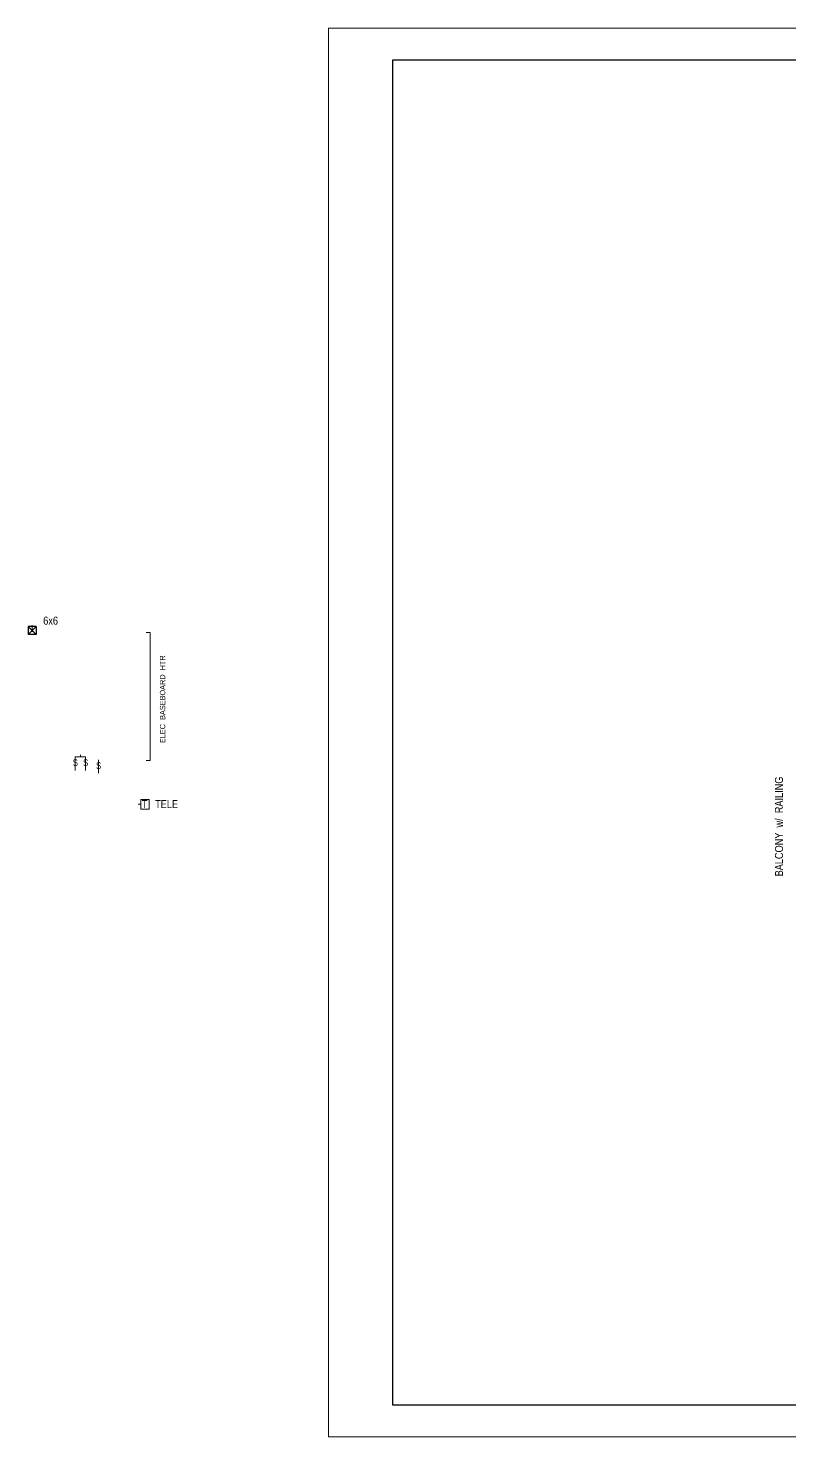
# Model space of a CAD drawing. Header units: inches. Extents: x 3832 to 5979, y 959 to 2015.
# Drawn here: x 3832 to 4403, y 959 to 2015 of the extents above; entities that cross this region are included whole.
import ezdxf

# ---------------------------------------------------------------- set-up
doc = ezdxf.new("R2010")
doc.units = ezdxf.units.IN
doc.header["$MEASUREMENT"] = 0
for name, color, linetype, lineweight in [('ELEC SYMBOLS', 7, 'Continuous', 20), ('HVAC', 1, 'Continuous', 20), ('WALL FRAMING', 7, 'Continuous', 30), ('WALLS', 7, 'Continuous', 30)]:
    doc.layers.add(name, color=color, linetype=linetype, lineweight=lineweight)
doc.layers.add('TEXT80', color=7, linetype='Continuous')
doc.layers.add('TITLE BLOCK', color=7, linetype='Continuous')
doc.styles.add('ARCHENT', font='technical.ttf', dxfattribs={"height": 6})

msp = doc.modelspace()

# ---------------------------------------------------------------- linework, layer by layer
at = {"layer": 'ELEC SYMBOLS', "color": 6, "linetype": 'Continuous', "lineweight": 20, "ltscale": 150}
for p, q in [((3867, 1468.7), (3867, 1458.5)), ((3874.7, 1468.7), (3874.7, 1458.5)), ((3874.7, 1468.7), (3874.7, 1458.5)), ((3884.5, 1466.5), (3884.5, 1456.3))]:
    msp.add_line(p, q, dxfattribs=at)
at = {"layer": 'HVAC', "lineweight": 20, "ltscale": 15}
for p, q in [((3920.1, 1561.8), (3923.1, 1561.8)), ((3923.1, 1561.9), (3923.1, 1465.9)), ((3920.1, 1465.9), (3923.1, 1465.9))]:
    msp.add_line(p, q, dxfattribs=at)
at = {"layer": 'TITLE BLOCK', "color": 7, "linetype": 'Continuous', "lineweight": 0, "ltscale": 0.5}
for p, q in [((5688.8, 2014.9), (4056.8, 2014.9)), ((4056.8, 2014.9), (4056.8, 958.9)), ((4056.8, 958.9), (5688.8, 958.9))]:
    msp.add_line(p, q, dxfattribs=at)
at = {"layer": 'TITLE BLOCK', "color": 7, "linetype": 'Continuous', "lineweight": 30, "ltscale": 0.5}
for p, q in [((4104.8, 1990.9), (4104.8, 982.9)), ((5664.8, 1990.9), (4104.8, 1990.9)), ((4104.8, 982.9), (5664.8, 982.9))]:
    msp.add_line(p, q, dxfattribs=at)
at = {"layer": 'WALL FRAMING', "ltscale": 15}
for p, q in [((3837.7, 1566.4), (3831.7, 1566.4)), ((3831.7, 1566.4), (3831.7, 1560.4)), ((3837.7, 1566.4), (3837.7, 1560.4)), ((3837.7, 1560.4), (3831.7, 1560.4))]:
    msp.add_line(p, q, dxfattribs=at)
at = {"layer": 'WALL FRAMING', "color": 7, "linetype": 'Continuous', "lineweight": 9, "ltscale": 150}
for p, q in [((3834.1, 1566.9), (3834.6, 1566.9)), ((3834.6, 1562.3), (3834.6, 1566.9)), ((3834.6, 1566.9), (3835.2, 1566.9)), ((3916.1, 1436.8), (3916.1, 1429.5)), ((3922.4, 1436.8), (3916.1, 1436.8)), ((3922.4, 1429.5), (3922.4, 1436.8)), ((3916.1, 1433.1), (3914.1, 1433.1)), ((3916.1, 1429.5), (3922.4, 1429.5))]:
    msp.add_line(p, q, dxfattribs=at)
at = {"layer": 'WALL FRAMING', "color": 6, "linetype": 'Continuous', "lineweight": 9, "ltscale": 150}
for p, q in [((3867, 1468.7), (3874.7, 1468.7)), ((3870.9, 1468.7), (3870.9, 1470.2))]:
    msp.add_line(p, q, dxfattribs=at)
at = {"layer": 'WALLS', "linetype": 'Continuous', "lineweight": 9, "ltscale": 15}
for p, q in [((3831.7, 1560.4), (3837.7, 1566.4)), ((3837.7, 1560.4), (3831.7, 1566.4))]:
    msp.add_line(p, q, dxfattribs=at)

# ---------------------------------------------------------------- texts
at = {"layer": 'TEXT80', "width": 360.062, "attachment_point": 5, "style": 'ARCHENT'}
for s, insert, char_height, rotation in [('{\\C7;6x6}', (3848.5, 1570.7), 6, 0.0328), ('{\\C7; ELEC  BASEBOARD  HTR}', (3932.5, 1511.1), 4, 90.0328), ('{\\C7; BALCONY  w/  RAILING}', (4394.8, 1415.5), 6, 90.0328), ('{\\C7;T}', (3919, 1433.2), 6, 0.0328), ('{\\C7;TELE}', (3935.5, 1433.2), 6, 0.0328)]:
    msp.add_mtext(s, dxfattribs=dict(at, insert=insert, char_height=char_height, rotation=rotation))
at = {"layer": 'TEXT80', "color": 6, "char_height": 5, "width": 360.062, "attachment_point": 5, "rotation": 0.0328, "style": 'ARCHENT'}
for insert in [(3866.3, 1464.3), (3874, 1464.3), (3883.7, 1462.1)]:
    msp.add_mtext('{\\C7; }S', dxfattribs=dict(at, insert=insert))

doc.saveas('drawing.dxf')
